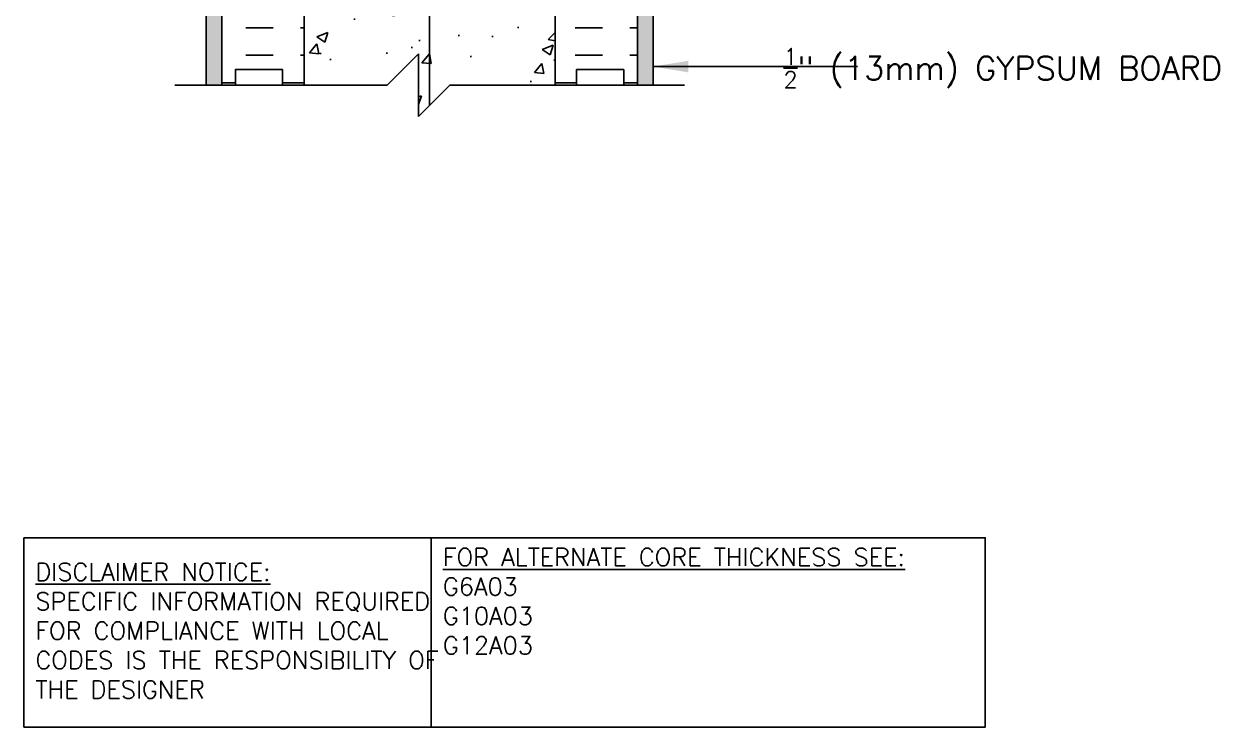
# Model space of a CAD drawing. Header units: inches. Extents: x 75 to 204, y 119 to 186.
# Drawn here: x 166.18 to 204.28, y 118.58 to 141 of the extents above; entities that cross this region are included whole.
import ezdxf

# ---------------------------------------------------------------- set-up
doc = ezdxf.new("R2010")
doc.units = ezdxf.units.IN
doc.header["$LTSCALE"] = 0.5
doc.header["$MEASUREMENT"] = 0
for name, color, linetype in [('HATCH', 12, 'Continuous'), ('line25', 2, 'Continuous'), ('LINE3', 3, 'Continuous'), ('LINE50', 5, 'Continuous'), ('LINE9', 9, 'Continuous'), ('TEXT', 4, 'Continuous')]:
    doc.layers.add(name, color=color, linetype=linetype)
doc.styles.add('DIM', font='romans.shx', dxfattribs={"width": 0.7})
doc.styles.add('ROMANS', font='romans.shx', dxfattribs={"height": 0.75})
doc.styles.get("Standard").update_dxf_attribs({"font": 'romans.shx', "height": 0.75})
doc.dimstyles.new('ext_12', dxfattribs={"dimscale": 12, "dimtxt": 0.09375, "dimasz": 0.09375, "dimexe": 0.09375, "dimexo": 0.0625, "dimgap": 0.0625, "dimtad": 1, "dimdec": 1, "dimzin": 3, "dimdsep": 46, "dimlunit": 4, "dimtxsty": 'DIM', "dimcen": 0.09, "dimdle": 0.09375, "dimclrt": 4, "dimadec": 0, "dimazin": 0, "dimtfac": 1, "dimtdec": 1, "dimtmove": 2, "dimatfit": 3, "dimfxl": 1, "dimfrac": 2, "dimtolj": 1, "dimtzin": 0, "dimarcsym": 0})

msp = doc.modelspace()

# ---------------------------------------------------------------- hatches: boundary and pattern name
at = {"layer": 'HATCH'}
h = msp.add_hatch(dxfattribs=at)
h.set_pattern_fill('AR-CONC', color=256, scale=0.5)
h.set_pattern_definition([(49.99999999999999, (0, 0), (3.586300913003767, -0.3137606749129755), [0.375, -4.125]), (355, (0, 0), (-0.693756668065, 3.760960668500059), [0.3, -3.3]), (100.45144446, (0.298858405, -0.02614672), (2.89254423363556, 3.447199954843147), [0.3187009599999999, -3.505710559999999]), (46.18420000000001, (0, 1), (5.336206653357862, -0.8275964039653827), [0.5625, -6.1875]), (96.63563549, (0.444683725, 0.931033465), (4.673309728371142, 4.870593003872752), [0.47805171, -5.258568799999999]), (351.1841639899999, (0, 1), (4.673309725273866, 4.870593001349951), [0.45, -4.950000005]), (21, (0.5, 0.75), (2.984535260592308, -2.013094453326694), [0.375, -4.125]), (326.0000000000001, (0.5, 0.75), (1.216576659607909, 3.625750225234265), [0.3, -3.3]), (71.45144474, (0.74871127, 0.58224213), (4.201111883649856, 1.612655764031769), [0.31870095, -3.50571056]), (37.50000000000001, (0, 0), (0.06079927658645334, 1.664469269156557), [0, -3.26, 0, -3.35, 0, -3.3125]), (7.499999999999999, (0, 0), (1.315347687210743, 1.972058559411801), [0, -1.91, 0, -3.185, 0, -1.2625]), (327.5, (-1.115, 0), (2.669112180862045, -0.1127743586718988), [0, -1.25, 0, -3.9, 0, -5.175]), (317.5, (-1.615, 0), (2.915930846711931, 0.5005249116615886), [0, -1.625, 0, -2.59, 0, -3.675])])
h.paths.add_polyline_path([(181.5936576290113, 171.544445428326), (181.5934132032379, 174.5444454283291), (176.6139691126049, 174.5444454283291), (176.6137246868315, 171.5444454283259), (176.6139691126049, 166.5444454283259, -0.4848937495315636), (177.4290496984611, 166.5665696834682, -0.5031160073863526), (178.1099896657506, 166.5665696834682, -0.5471467812492672), (178.7321225749126, 166.5665696834682, -0.3777167822662339), (179.3689418535741, 166.5665696834682, -0.520567049999997), (179.8446221478584, 166.5665696834682, -0.4694061166659584), (180.5249952831602, 166.5665696834682, -0.4135521630785879), (181.2224547752336, 166.5665696834682, -0.7568877619259617), (181.5934132050697, 166.5444828999346)])
h.paths.add_polyline_path([(185.0936576290113, 173.0444454283291), (181.5935354161246, 173.0444454283291), (181.5936576290113, 171.544445428326), (181.59348653097, 168.0444454283259), (185.0936576290113, 168.0444454283259)])
h.paths.add_polyline_path([(176.6137246868315, 171.5444454283259), (176.6138468997182, 173.0444454283291), (173.1137246868315, 173.0444454283291), (173.1137246868315, 168.0444454283259), (176.6138957848729, 168.0444454283259)])
h.paths.add_polyline_path([(182.6039727325707, 165.7320954283446), (182.4839727325822, 165.9320954283262), (182.4839727325822, 166.044445428326), (183.1139691126049, 166.0444454283259), (183.1139691126049, 166.2944454283259), (181.5934132032379, 166.2944454283259), (181.5934132032379, 166.5444829083014, 0.7568877444812785), (181.2224547752336, 166.5665696834682, 0.4135521630785899), (180.5249952831602, 166.5665696834682, 0.4694061166659581), (179.8446221478584, 166.5665696834682, 0.5205670499999981), (179.3689418535741, 166.5665696834682, 0.3777167822662344), (178.7321225749126, 166.5665696834682, 0.547146781249268), (178.1099896657506, 166.5665696834682, 0.5031160073863524), (177.4290496984611, 166.5665696834682, 0.4848937495315635), (176.6139691126049, 166.5444454283259), (176.6139691126049, 166.2944454283259), (175.1139691126049, 166.2944454283259), (175.1139691126049, 166.0444454283259), (175.7439654926276, 166.044445428326), (175.7439654926276, 165.9320954283257), (175.623969474825, 165.7321020653204), (175.623969474825, 164.2632993230882, 0.2681558504661761), (175.7851243822551, 164.11516225092), (182.4428220707192, 164.11516225092, 0.2681384484792457), (182.6039727325705, 164.2632857670353)])
h.paths.add_polyline_path([(179.0377232264861, 163.5526620680506, 0.2256517540596176), (178.6627232264836, 163.9276620680571), (175.9989737203991, 163.9276620680571, 0.2256517540553573), (175.6239737204011, 163.5526620680589), (175.6239737204011, 162.7118561634126, 0.2256517540569461), (175.9989737204026, 162.3368561634131), (178.6627232264836, 162.3368561634131, 0.2256517540590415), (179.0377232264856, 162.7118561634184)])
h.paths.add_polyline_path([(179.0377232264856, 161.7712345739502, 0.2256517540590401), (178.6627232264836, 162.1462345739555), (175.9989737204026, 162.1462345739555, 0.2256517540569459), (175.6239737204011, 161.771234573956), (175.6239737204011, 160.9304286693097, 0.2256517540552852), (175.9989737203989, 160.5554286693115), (178.6627232264838, 160.5554286693115, 0.2256517540595469), (179.0377232264861, 160.930428669318)])
h.paths.add_polyline_path([(182.6039727325712, 161.771234573956, 0.225651754056946), (182.2289727325697, 162.1462345739555), (179.5652232264912, 162.1462345739554, 0.2256517540585344), (179.1902232264862, 161.7712345739547), (179.1902232264858, 160.9304286693097, 0.2256517540542021), (179.5652232264804, 160.5554286693115), (182.2289727325734, 160.5554286693115, 0.2256517540552865), (182.6039727325712, 160.9304286693097)])
h.paths.add_polyline_path([(182.6039727325712, 163.5526620680589, 0.2256517540552849), (182.2289727325734, 163.9276620680571), (179.5652232264804, 163.9276620680571, 0.2256517540542014), (179.1902232264858, 163.5526620680589), (179.1902232264862, 162.7118561634139, 0.2256517540585338), (179.5652232264912, 162.3368561634131), (182.2289727325699, 162.3368561634131, 0.2256517540568749), (182.6039727325712, 162.7118561634126)])
h.paths.add_polyline_path([(182.6039727325698, 159.3746766069756, -0.3803920597856449), (182.3110083083162, 159.6697782271273, 2.087231407595256), (181.8771088783943, 159.4449609688864, -1), (181.7136803069891, 159.0364378948154, -0.21344991299061), (181.3214545462132, 159.4256383617985, -0.06992325913710164), (181.18458759288, 160.069441061514, 1.62960437792942), (180.713525784345, 159.768350035631, -0.9946622655254546), (180.531306594756, 159.3736335487116, -0.173074760623086), (180.1853982722192, 159.7402905882198), (180.0427604300394, 160.1271354439517, 1.612473537246182), (179.6112172655181, 159.7675472442477, -0.7348724129817921), (179.5881136619317, 159.2565083975446, -0.06847526280445856), (179.1139732264879, 159.1944454283276, -0.06847526280462879), (178.6398327910429, 159.2565083975445, -0.734872412981662), (178.6167291874555, 159.7675472442475, 1.612473537247985), (178.1851860229347, 160.1271354439517), (178.0425481807549, 159.7402905882198, -0.173074760623092), (177.696639858218, 159.3736335487115, -0.9946622655313361), (177.5144206686292, 159.768350035631, 1.629604377927039), (177.0433588600942, 160.0694410615148, -0.069923259137186), (176.9064919067609, 159.4256383617985, -0.213449912991331), (176.5142661459833, 159.0364378948147, -1), (176.3508375745796, 159.4449609688863, 2.087231407566103), (175.9169381446565, 159.6697782271342, -0.3803970205197697), (175.6239683079917, 159.3746762707329), (175.6239654926418, 157.7731785448722), (175.5239654926419, 157.7731785448722), (175.5239654926418, 157.7431785448719, -0.4142135623717164), (175.4739654926417, 157.6931785448721), (175.3478785361202, 157.6931785448722), (175.3050739932825, 157.5619112801698, -0.7257365568514151), (175.1989654926402, 157.5431785448765), (175.1139691126049, 157.8038341103188), (175.1139691126049, 157.044445428326), (175.1139691126049, 155.0100366486338, 0.08841615068674144), (175.2599721094648, 154.9127249561793), (175.3499721094653, 154.9127249561861), (175.349972109468, 154.870998896262, -0.2490694201798168), (175.4599721094841, 154.6638757444925), (175.4599721094877, 154.5963757444824, -0.4142135623888784), (175.3974721094877, 154.5338757444791), (175.3499721094899, 154.5338757444791), (175.3499721094944, 154.4638757444791), (175.4549721094797, 154.4638757444791, 0.08534784463991393), (175.7844316320243, 154.539394326217, -0.6696014941134709), (175.9169340307747, 154.4191126295189, 2.087231407562713), (176.3508334606982, 154.6439298877671, -1), (176.5142620321059, 155.0524529618372, -0.2134499129898269), (176.9064877928795, 154.6632524948544, -0.069923259137005), (177.0433547462124, 154.0194497951397, 1.629604377929905), (177.5144165547474, 154.3205408210226, -0.9946622655294666), (177.6966357443362, 154.7152573079421, -0.1730747606229737), (178.042544066873, 154.3486002684343), (178.185181909053, 153.9617554127019, 1.612473537246911), (178.6167250735742, 154.3213436124059, -0.7348724129898012), (178.6398286771661, 154.8323824591104, -0.0684752628037673), (179.1139691126052, 154.894445428326, -0.06847526280399203), (179.5881095480459, 154.83238245911, -0.7348724129890091), (179.6112131516359, 154.3213436124056, 1.612473537244834), (180.0427563161577, 153.9617554127019), (180.1853941583376, 154.3486002684341, -0.1730747606230563), (180.5313024808746, 154.7152573079421, -0.9946622655169803), (180.7135216704636, 154.3205408210228, 1.629604377932795), (181.1845834789983, 154.0194497951403, -0.06992325913697016), (181.3214504323313, 154.6632524948546, -0.2134499129918863), (181.71367619311, 155.0524529618392, -1), (181.8771047645118, 154.6439298877668, 2.08723140756285), (182.3110041944358, 154.4191126295196, -0.6696014940975927), (182.4435065931837, 154.5393943262181, 0.08534784464066049), (182.772966115731, 154.4638757444791), (182.8779661157163, 154.4638757444791), (182.8779661157209, 154.5338757444791), (182.830466115723, 154.5338757444791, -0.4142135623888784), (182.767966115723, 154.5963757444824), (182.7679661157266, 154.6638757444925, -0.2490694201798239), (182.8779661157427, 154.870998896262), (182.8779661157454, 154.9127249561861), (182.967966115746, 154.9127249561793, 0.08841615068610247), (183.1139691126049, 155.0100366486329), (183.1139691126049, 157.044445428326), (183.1139691126049, 157.8038341103186), (183.0350812332071, 157.5619112801649, -0.72573655678495), (182.9289727325678, 157.5431785448721), (182.8800596890897, 157.6931785448722), (182.7539727325682, 157.6931785448721, -0.4142135623716982), (182.7039727325681, 157.7431785448719), (182.7039727325679, 157.7731785448722), (182.603972732568, 157.7731785448722)])
h.paths.add_polyline_path([(183.1139691126049, 141.078854208019, 0.0884161506861027), (182.967966115746, 141.1761659004727), (182.8779661157454, 141.1761659004658), (182.8779661157427, 141.2178919603899, -0.2490694201798083), (182.7679661157266, 141.4250151121594), (182.767966115723, 141.4925151121695, -0.4142135623889365), (182.830466115723, 141.5550151121728), (182.8779661157209, 141.5550151121728), (182.8779661157163, 141.6250151121728), (182.772966115731, 141.6250151121728, 0.08534784463985881), (182.4435065931866, 141.549496530435, -0.6696014941127947), (182.311004194436, 141.6697782271328, 2.087231407571877), (181.8771047645142, 141.4449609688841, -1), (181.7136761931131, 141.0364378948116, -0.2134499129919753), (181.3214504323324, 141.4256383617945, -0.06822591722340395), (181.1857526094672, 142.0535049038255, 1.75317091024241), (180.7348150175528, 141.7568967685907, -0.9407930192528913), (180.5313024808809, 141.3736335487066, -0.1730747606255), (180.1853941583376, 141.7402905882178), (180.0427563161577, 142.12713544395, 1.612473537251307), (179.6112131516379, 141.7675472442455, -0.7348724129807925), (179.5881095480491, 141.2565083975428, -0.06847526280418821), (179.1139691126072, 141.194445428326, -0.06847526280423272), (178.6398286771648, 141.2565083975419, -0.7348724129927506), (178.6167250735768, 141.7675472442471, 1.612473537238647), (178.185181909053, 142.12713544395), (178.0425440668731, 141.7402905882179, -0.1730747606232865), (177.6966357443356, 141.3736335487095, -0.9407930192572043), (177.4931232076575, 141.7568967685905, 1.753170910245491), (177.0421856157435, 142.0535049038251, -0.06822591722321548), (176.9064877928788, 141.4256383617957, -0.2134499129916659), (176.5142620320997, 141.0364378948123, -1), (176.3508334606989, 141.4449609688851, 2.08723140756115), (175.9169340307748, 141.6697782271327, -0.6696014940677735), (175.7844316320339, 141.5494965304308, 0.08534784464257004), (175.4549721094797, 141.6250151121728), (175.3499721094944, 141.6250151121728), (175.3499721094899, 141.5550151121728), (175.3974721094877, 141.5550151121728, -0.4142135623889448), (175.4599721094877, 141.4925151121695), (175.4599721094841, 141.4250151121594, -0.2490694201798231), (175.349972109468, 141.2178919603899), (175.3499721094653, 141.1761659004658), (175.2599721094648, 141.1761659004727, 0.08841615068673656), (175.1139691126049, 141.0788542080181), (175.1139691126049, 139.044445428326), (177.763491613592, 139.044445428326), (178.763491613592, 140.044445428326), (178.763491613592, 139.044445428326), (178.763491613592, 138.044445428326), (179.763491613592, 139.044445428326), (183.1139691126049, 139.044445428326)])
h = msp.add_hatch(dxfattribs=at)
h.set_pattern_fill('AR-SAND', color=256, scale=0.25, style=0)
h.set_pattern_definition([(142.5, (356.6238287363527, 6.684040129812018), (0.01574833952740204, 0.4817059422532897), [0, -0.38, 0, -0.425, 0, -0.40625]), (172.5, (356.6238287363527, 6.684040129812018), (-0.4424441763169318, 0.7055365163074351), [0, -0.205, 0, -0.3425, 0, -0.13125]), (212.5, (356.9313287363527, 6.684040129812018), (-0.7785354654378738, 0.001414763384241124), [0, -0.125, 0, -0.45, 0, -0.5875]), (222.5, (356.9313287363527, 6.684040129812018), (-0.7515316511430733, 0.2194188912335623), [0, -0.0625, 0, -0.295, 0, -0.3375])])
h.paths.add_polyline_path([(171.9889691126049, 166.546955013342), (172.4889691126049, 166.546955013342), (172.4889691126049, 156.985197698593), (172.4889691126049, 139.044445428326), (171.9889691126049, 139.044445428326)])
h = msp.add_hatch(dxfattribs=at)
h.set_pattern_fill('AR-SAND', color=256, scale=0.25, style=0)
h.set_pattern_definition([(37.50000000000001, (1.604109488857063, 6.684040129812018), (-0.01574833952740204, 0.4817059422532897), [0, -0.38, 0, -0.425, 0, -0.40625]), (7.499999999999999, (1.604109488857063, 6.684040129812018), (0.4424441763169318, 0.7055365163074351), [0, -0.205, 0, -0.3425, 0, -0.13125]), (327.5, (1.296609488857058, 6.684040129812018), (0.7785354654378738, 0.001414763384241124), [0, -0.125, 0, -0.45, 0, -0.5875]), (317.5, (1.296609488857058, 6.684040129812018), (0.7515316511430733, 0.2194188912335623), [0, -0.0625, 0, -0.295, 0, -0.3375])])
h.paths.add_polyline_path([(186.2389691126049, 166.546955013342), (185.7389691126049, 166.546955013342), (185.7389691126049, 156.985197698593), (185.7389691126049, 139.044445428326), (186.2389691126049, 139.044445428326)])
h = msp.add_hatch(dxfattribs=at)
h.set_pattern_fill('INSUL', color=256, scale=7, style=0)
h.set_pattern_definition([(0, (0, 0), (0, 2.625), []), (0, (0, 0.875), (0, 2.625), [0.875, -0.875]), (0, (0, 1.75), (0, 2.625), [0.875, -0.875])])
h.paths.add_polyline_path([(175.1139691126049, 157.044445428326), (174.4264691126049, 157.044445428326), (174.4264691126049, 156.544445428326), (172.9264691126049, 156.544445428326), (172.9264691126049, 157.044445428326), (172.4889691126049, 157.044445428326), (172.4889691126048, 139.044445428326), (172.9264691126049, 139.044445428326), (172.9264691126049, 139.544445428326), (174.4264691126049, 139.544445428326), (174.4264691126049, 139.044445428326), (175.1139691126049, 139.044445428326)])
h.paths.add_polyline_path([(185.7389691126049, 157.044445428326), (185.3014691126049, 157.044445428326), (185.3014691126049, 156.544445428326), (183.8014691126049, 156.544445428326), (183.8014691126049, 157.044445428326), (183.1139691126049, 157.044445428326), (183.1139691126049, 139.044445428326), (183.8014691126049, 139.044445428326), (183.8014691126049, 139.544445428326), (185.3014691126049, 139.544445428326), (185.3014691126049, 139.044445428326), (185.7389691126049, 139.044445428326)])

# ---------------------------------------------------------------- linework, layer by layer
at = {"layer": 'line25'}
for p, q in [((175.1139691126049, 157.044445428326), (175.1139691126049, 139.044445428326)), ((183.1139691126049, 157.044445428326), (183.1139691126049, 139.044445428326))]:
    msp.add_line(p, q, dxfattribs=at)
at = {"layer": 'LINE3'}
msp.add_line((179.1137679566704, 165.0857663965157), (179.1140583799955, 138.3950121947295), dxfattribs=at)
at = {"layer": 'LINE50'}
for p, q in [((172.4889691126048, 139.044445428326), (172.4889691126049, 157.044445428326)), ((185.7389691126049, 139.044445428326), (185.7389691126049, 157.044445428326))]:
    msp.add_line(p, q, dxfattribs=at)
for points in [[(175.1139691126049, 139.044445428326), (174.4264691126049, 139.044445428326), (174.4264691126049, 139.544445428326), (172.9264691126049, 139.544445428326), (172.9264691126049, 139.044445428326), (172.4889691126049, 139.044445428326)], [(172.4889691126049, 139.044445428326), (172.9264691126049, 139.044445428326), (172.9264691126049, 139.544445428326), (174.4264691126049, 139.544445428326), (174.4264691126049, 139.044445428326), (175.1139691126049, 139.044445428326)], [(183.1139691126049, 139.044445428326), (183.8014691126049, 139.044445428326), (183.8014691126049, 139.544445428326), (185.3014691126049, 139.544445428326), (185.3014691126049, 139.044445428326), (185.7389691126049, 139.044445428326)], [(185.7389691126049, 139.044445428326), (185.3014691126049, 139.044445428326), (185.3014691126049, 139.544445428326), (183.8014691126049, 139.544445428326), (183.8014691126049, 139.044445428326), (183.1139691126049, 139.044445428326)]]:
    msp.add_lwpolyline(points, dxfattribs=at)
at = {"layer": 'LINE9'}
for p, q in [((171.9889691126049, 139.044445428326), (171.9889691126049, 166.546955013342)), ((186.2389691126049, 139.044445428326), (186.2389691126049, 166.546955013342)), ((178.763491613592, 140.044445428326), (177.763491613592, 139.044445428326)), ((178.763491613592, 139.044445428326), (178.763491613592, 140.044445428326)), ((170.9889691126049, 139.044445428326), (177.763491613592, 139.044445428326)), ((178.763491613592, 139.044445428326), (178.763491613592, 138.044445428326)), ((178.763491613592, 138.044445428326), (179.763491613592, 139.044445428326)), ((179.763491613592, 139.044445428326), (187.2389691126049, 139.044445428326))]:
    msp.add_line(p, q, dxfattribs=at)
at = {"layer": 'TEXT'}
msp.add_lwpolyline([(166.1819447368483, 124.6223999773129), (179.1654505638031, 124.6223999773129), (179.1654505638031, 118.5843577660297), (166.1819447368483, 118.5843577660297)], close=True, dxfattribs=at)
msp.add_lwpolyline([(179.1654505638031, 124.6223999773129), (196.8259828933414, 124.6223999773129), (196.8259828933414, 118.5843577660297), (179.1654505638031, 118.5843577660297)], dxfattribs=at)

# ---------------------------------------------------------------- texts
at = {"layer": 'TEXT', "insert": (204.3788817170131, 140.2194987327415), "char_height": 0.75, "width": 13.61326156596732, "attachment_point": 3, "style": 'ROMANS'}
msp.add_mtext('\\A1;{\\H0.7x;\\S1/2;}" (13mm) GYPSUM BOARD', dxfattribs=at)
at = {"layer": 'TEXT', "char_height": 0.5625, "attachment_point": 4}
for s, insert, width in [('{\\LFOR ALTERNATE CORE THICKNESS SEE:\\P}G6A03\\PG10A03\\PG12A03', (179.5408596175512, 122.5963403234949), 23.33295210344748), ('{\\LDISCLAIMER NOTICE:}\\PSPECIFIC INFORMATION REQUIRED FOR COMPLIANCE WITH LOCAL CODES IS THE RESPONSIBILITY OF THE DESIGNER', (166.548892121772, 121.6563106067094), 14.00235015036683)]:
    msp.add_mtext(s, dxfattribs=dict(at, insert=insert, width=width))

# ---------------------------------------------------------------- leaders
at = {"layer": 'TEXT'}
msp.add_leader([(186.2389691126049, 139.6407882843311), (190.8649067852172, 139.6407882843311), (192.7583001523254, 139.6407882843311)], dimstyle='ext_12', override={"dimgap": 0.0625, "dimtad": 0}, dxfattribs=at)

doc.saveas('drawing.dxf')
